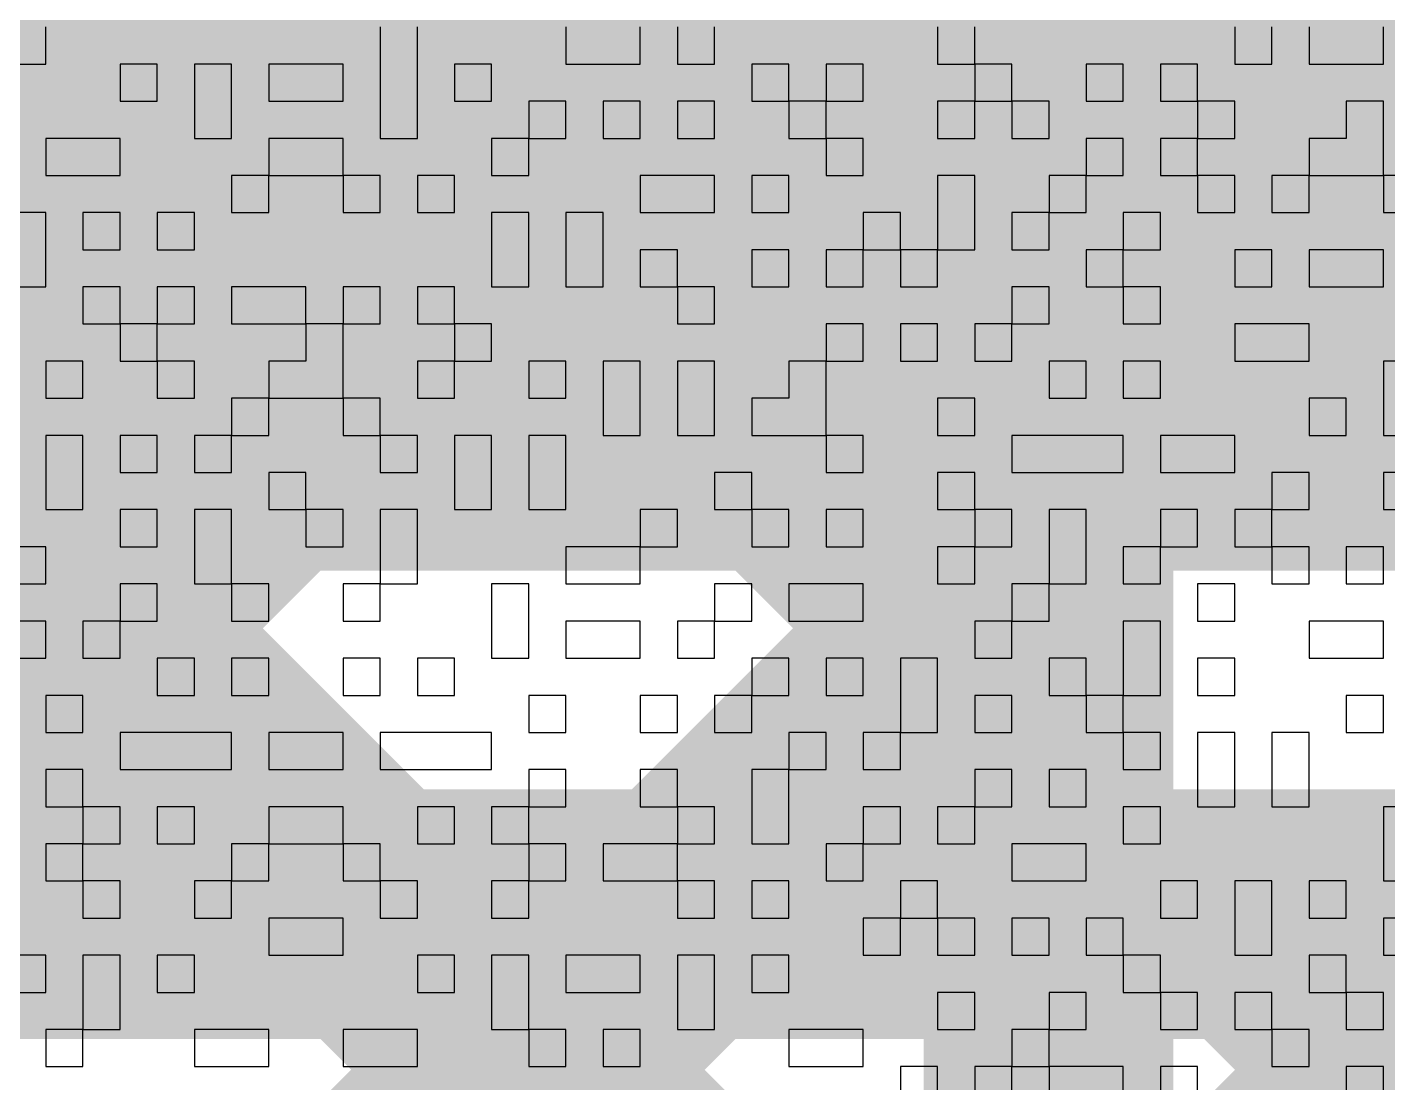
# Model space of a CAD drawing. Header units: millimetres. Extents: x 3.06 to 5.82, y 1.29 to 3.84.
# Drawn here: x 4.59431 to 4.63786, y 1.9512 to 1.98501 of the extents above; entities that cross this region are included whole.
import ezdxf

# ---------------------------------------------------------------- set-up
doc = ezdxf.new("R2010")
doc.units = ezdxf.units.MM
doc.header["$MEASUREMENT"] = 0
for name, color, linetype in [('BottomLayer', 5, 'Continuous'), ('TopLayer', 1, 'Continuous'), ('TopOverlay', 2, 'Continuous')]:
    doc.layers.add(name, color=color, linetype=linetype)

msp = doc.modelspace()

# ---------------------------------------------------------------- linework, layer by layer
at = {"layer": 'BottomLayer'}
for points, const_width in [([(4.48937, 1.978598), (4.747402, 1.978598)], 0.022), ([(4.51848, 1.956598), (4.738289, 1.956598)], 0.008), ([(4.565, 1.906278), (4.615321, 1.956598)], 0.008), ([(4.587413, 1.900406), (4.643605, 1.956598)], 0.008), ([(4.605355, 1.956598), (5.032078, 1.529875)], 0.008), ([(4.633639, 1.956598), (5.052246, 1.537991)], 0.008)]:
    msp.add_lwpolyline(points, dxfattribs=dict(at, const_width=const_width))
at = {"layer": 'BottomLayer', "const_width": 0.004}
for points in [[(4.603355, 1.956598, 1), (4.607355, 1.956598, 1)], [(4.613321, 1.956598, 1), (4.617321, 1.956598, 1)], [(4.631639, 1.956598, 1), (4.635639, 1.956598, 1)]]:
    msp.add_lwpolyline(points, format="xyb", close=True, dxfattribs=at)
at = {"layer": 'TopLayer'}
for points, const_width in [([(4.63, 2), (4.649, 1.981)], 0.022), ([(4.577984, 1.978), (4.620887, 1.978)], 0.008), ([(4.577984, 1.947546), (4.608438, 1.978)], 0.008), ([(4.583953, 1.978), (4.627, 1.934953)], 0.008), ([(4.612237, 1.978), (4.627, 1.963237)], 0.008), ([(4.620887, 1.978), (4.627, 1.971887)], 0.008), ([(4.627, 1.857113), (4.627, 1.971887)], 0.008), ([(4.577984, 1.919262), (4.627, 1.968278)], 0.008)]:
    msp.add_lwpolyline(points, dxfattribs=dict(at, const_width=const_width))
at = {"layer": 'TopLayer', "const_width": 0.004}
for points in [[(4.606438, 1.978, 1), (4.610438, 1.978, 1)], [(4.610237, 1.978, 1), (4.614237, 1.978, 1)], [(4.618887, 1.978, 1), (4.622887, 1.978, 1)], [(4.618887, 1.978, 1), (4.622887, 1.978, 1)], [(4.625, 1.971887, 1), (4.629, 1.971887, 1)], [(4.625, 1.971887, 1), (4.629, 1.971887, 1)], [(4.625, 1.968278, 1), (4.629, 1.968278, 1)], [(4.625, 1.963237, 1), (4.629, 1.963237, 1)]]:
    msp.add_lwpolyline(points, format="xyb", close=True, dxfattribs=at)
at = {"layer": 'TopOverlay'}
for p, q in [((4.594906, 1.983827), (4.594906, 1.985016)), ((4.605609, 1.985016), (4.605609, 1.983827)), ((4.606799, 1.983827), (4.606799, 1.985016)), ((4.611556, 1.985016), (4.611556, 1.983827)), ((4.613934, 1.983827), (4.613934, 1.985016)), ((4.615123, 1.985016), (4.615123, 1.983827)), ((4.616313, 1.983827), (4.616313, 1.985016)), ((4.623448, 1.985016), (4.623448, 1.983827)), ((4.624637, 1.983827), (4.624637, 1.985016)), ((4.632962, 1.985016), (4.632962, 1.983827)), ((4.634151, 1.983827), (4.634151, 1.985016)), ((4.635341, 1.985016), (4.635341, 1.983827)), ((4.637719, 1.983827), (4.637719, 1.985016)), ((4.592528, 1.983827), (4.594906, 1.983827)), ((4.598474, 1.983827), (4.597284, 1.983827)), ((4.597284, 1.983827), (4.597284, 1.982637)), ((4.598474, 1.982637), (4.598474, 1.983827)), ((4.600852, 1.983827), (4.599663, 1.983827)), ((4.599663, 1.983827), (4.599663, 1.982637)), ((4.600852, 1.982637), (4.600852, 1.983827)), ((4.60442, 1.983827), (4.602042, 1.983827)), ((4.602042, 1.983827), (4.602042, 1.982637)), ((4.60442, 1.982637), (4.60442, 1.983827)), ((4.605609, 1.983827), (4.605609, 1.982637)), ((4.606799, 1.982637), (4.606799, 1.983827)), ((4.609177, 1.983827), (4.607988, 1.983827)), ((4.607988, 1.983827), (4.607988, 1.982637)), ((4.609177, 1.982637), (4.609177, 1.983827)), ((4.611556, 1.983827), (4.613934, 1.983827)), ((4.615123, 1.983827), (4.616313, 1.983827)), ((4.618691, 1.983827), (4.617502, 1.983827)), ((4.617502, 1.983827), (4.617502, 1.982637)), ((4.618691, 1.982637), (4.618691, 1.983827)), ((4.62107, 1.983827), (4.61988, 1.983827)), ((4.61988, 1.983827), (4.61988, 1.982637)), ((4.62107, 1.982637), (4.62107, 1.983827)), ((4.623448, 1.983827), (4.624637, 1.983827)), ((4.624637, 1.983827), (4.624637, 1.982637)), ((4.625827, 1.983827), (4.624637, 1.983827)), ((4.625827, 1.982637), (4.625827, 1.983827)), ((4.629394, 1.983827), (4.628205, 1.983827)), ((4.628205, 1.983827), (4.628205, 1.982637)), ((4.629394, 1.982637), (4.629394, 1.983827)), ((4.631773, 1.983827), (4.630584, 1.983827)), ((4.630584, 1.983827), (4.630584, 1.982637)), ((4.631773, 1.982637), (4.631773, 1.983827)), ((4.632962, 1.983827), (4.634151, 1.983827)), ((4.635341, 1.983827), (4.637719, 1.983827)), ((4.597284, 1.982637), (4.598474, 1.982637)), ((4.599663, 1.982637), (4.599663, 1.981448)), ((4.600852, 1.981448), (4.600852, 1.982637)), ((4.602042, 1.982637), (4.60442, 1.982637)), ((4.605609, 1.982637), (4.605609, 1.981448)), ((4.606799, 1.981448), (4.606799, 1.982637)), ((4.607988, 1.982637), (4.609177, 1.982637)), ((4.611556, 1.982637), (4.610366, 1.982637)), ((4.610366, 1.982637), (4.610366, 1.981448)), ((4.611556, 1.981448), (4.611556, 1.982637)), ((4.613934, 1.982637), (4.612745, 1.982637)), ((4.612745, 1.982637), (4.612745, 1.981448)), ((4.613934, 1.981448), (4.613934, 1.982637)), ((4.616313, 1.982637), (4.615123, 1.982637)), ((4.615123, 1.982637), (4.615123, 1.981448)), ((4.616313, 1.981448), (4.616313, 1.982637)), ((4.617502, 1.982637), (4.618691, 1.982637)), ((4.618691, 1.982637), (4.618691, 1.981448)), ((4.61988, 1.982637), (4.618691, 1.982637)), ((4.61988, 1.982637), (4.62107, 1.982637)), ((4.61988, 1.981448), (4.61988, 1.982637)), ((4.624637, 1.982637), (4.623448, 1.982637)), ((4.623448, 1.982637), (4.623448, 1.981448)), ((4.624637, 1.982637), (4.625827, 1.982637)), ((4.624637, 1.981448), (4.624637, 1.982637)), ((4.625827, 1.982637), (4.625827, 1.981448)), ((4.627016, 1.982637), (4.625827, 1.982637)), ((4.627016, 1.981448), (4.627016, 1.982637)), ((4.628205, 1.982637), (4.629394, 1.982637)), ((4.630584, 1.982637), (4.631773, 1.982637)), ((4.631773, 1.982637), (4.631773, 1.981448)), ((4.632962, 1.982637), (4.631773, 1.982637)), ((4.632962, 1.981448), (4.632962, 1.982637)), ((4.637719, 1.982637), (4.63653, 1.982637)), ((4.63653, 1.982637), (4.63653, 1.981448)), ((4.637719, 1.981448), (4.637719, 1.982637)), ((4.597284, 1.981448), (4.594906, 1.981448)), ((4.594906, 1.981448), (4.594906, 1.980259)), ((4.597284, 1.980259), (4.597284, 1.981448)), ((4.599663, 1.981448), (4.600852, 1.981448)), ((4.60442, 1.981448), (4.602042, 1.981448)), ((4.602042, 1.981448), (4.602042, 1.980259)), ((4.60442, 1.980259), (4.60442, 1.981448)), ((4.605609, 1.981448), (4.606799, 1.981448)), ((4.610366, 1.981448), (4.609177, 1.981448)), ((4.609177, 1.981448), (4.609177, 1.980259)), ((4.610366, 1.981448), (4.611556, 1.981448)), ((4.610366, 1.980259), (4.610366, 1.981448)), ((4.612745, 1.981448), (4.613934, 1.981448)), ((4.615123, 1.981448), (4.616313, 1.981448)), ((4.618691, 1.981448), (4.61988, 1.981448)), ((4.61988, 1.981448), (4.61988, 1.980259)), ((4.62107, 1.981448), (4.61988, 1.981448)), ((4.62107, 1.980259), (4.62107, 1.981448)), ((4.623448, 1.981448), (4.624637, 1.981448)), ((4.625827, 1.981448), (4.627016, 1.981448)), ((4.629394, 1.981448), (4.628205, 1.981448)), ((4.628205, 1.981448), (4.628205, 1.980259)), ((4.629394, 1.980259), (4.629394, 1.981448)), ((4.631773, 1.981448), (4.630584, 1.981448)), ((4.630584, 1.981448), (4.630584, 1.980259)), ((4.631773, 1.981448), (4.632962, 1.981448)), ((4.631773, 1.980259), (4.631773, 1.981448)), ((4.63653, 1.981448), (4.635341, 1.981448)), ((4.635341, 1.981448), (4.635341, 1.980259)), ((4.637719, 1.980259), (4.637719, 1.981448)), ((4.594906, 1.980259), (4.597284, 1.980259)), ((4.602042, 1.980259), (4.600852, 1.980259)), ((4.600852, 1.980259), (4.600852, 1.97907)), ((4.602042, 1.980259), (4.60442, 1.980259)), ((4.602042, 1.97907), (4.602042, 1.980259)), ((4.60442, 1.980259), (4.60442, 1.97907)), ((4.605609, 1.980259), (4.60442, 1.980259)), ((4.605609, 1.97907), (4.605609, 1.980259)), ((4.607988, 1.980259), (4.606799, 1.980259)), ((4.606799, 1.980259), (4.606799, 1.97907)), ((4.607988, 1.97907), (4.607988, 1.980259)), ((4.609177, 1.980259), (4.610366, 1.980259)), ((4.616313, 1.980259), (4.613934, 1.980259)), ((4.613934, 1.980259), (4.613934, 1.97907)), ((4.616313, 1.97907), (4.616313, 1.980259)), ((4.618691, 1.980259), (4.617502, 1.980259)), ((4.617502, 1.980259), (4.617502, 1.97907)), ((4.618691, 1.97907), (4.618691, 1.980259)), ((4.61988, 1.980259), (4.62107, 1.980259)), ((4.624637, 1.980259), (4.623448, 1.980259)), ((4.623448, 1.980259), (4.623448, 1.97907)), ((4.624637, 1.97907), (4.624637, 1.980259)), ((4.628205, 1.980259), (4.627016, 1.980259)), ((4.627016, 1.980259), (4.627016, 1.97907)), ((4.628205, 1.980259), (4.629394, 1.980259)), ((4.628205, 1.97907), (4.628205, 1.980259)), ((4.630584, 1.980259), (4.631773, 1.980259)), ((4.631773, 1.980259), (4.631773, 1.97907)), ((4.632962, 1.980259), (4.631773, 1.980259)), ((4.632962, 1.97907), (4.632962, 1.980259)), ((4.635341, 1.980259), (4.634151, 1.980259)), ((4.634151, 1.980259), (4.634151, 1.97907)), ((4.635341, 1.980259), (4.637719, 1.980259)), ((4.635341, 1.97907), (4.635341, 1.980259)), ((4.637719, 1.980259), (4.637719, 1.97907)), ((4.638908, 1.980259), (4.637719, 1.980259)), ((4.594906, 1.97907), (4.593717, 1.97907)), ((4.594906, 1.97788), (4.594906, 1.97907)), ((4.597284, 1.97907), (4.596095, 1.97907)), ((4.596095, 1.97907), (4.596095, 1.97788)), ((4.597284, 1.97788), (4.597284, 1.97907)), ((4.599663, 1.97907), (4.598474, 1.97907)), ((4.598474, 1.97907), (4.598474, 1.97788)), ((4.599663, 1.97788), (4.599663, 1.97907)), ((4.600852, 1.97907), (4.602042, 1.97907)), ((4.60442, 1.97907), (4.605609, 1.97907)), ((4.606799, 1.97907), (4.607988, 1.97907)), ((4.610366, 1.97907), (4.609177, 1.97907)), ((4.609177, 1.97907), (4.609177, 1.97788)), ((4.610366, 1.97788), (4.610366, 1.97907)), ((4.612745, 1.97907), (4.611556, 1.97907)), ((4.611556, 1.97907), (4.611556, 1.97788)), ((4.612745, 1.97788), (4.612745, 1.97907)), ((4.613934, 1.97907), (4.616313, 1.97907)), ((4.617502, 1.97907), (4.618691, 1.97907)), ((4.622259, 1.97907), (4.62107, 1.97907)), ((4.62107, 1.97907), (4.62107, 1.97788)), ((4.622259, 1.97788), (4.622259, 1.97907)), ((4.623448, 1.97907), (4.623448, 1.97788)), ((4.624637, 1.97788), (4.624637, 1.97907)), ((4.627016, 1.97907), (4.625827, 1.97907)), ((4.625827, 1.97907), (4.625827, 1.97788)), ((4.627016, 1.97907), (4.628205, 1.97907)), ((4.627016, 1.97788), (4.627016, 1.97907)), ((4.630584, 1.97907), (4.629394, 1.97907)), ((4.629394, 1.97907), (4.629394, 1.97788)), ((4.630584, 1.97788), (4.630584, 1.97907)), ((4.631773, 1.97907), (4.632962, 1.97907)), ((4.634151, 1.97907), (4.635341, 1.97907)), ((4.637719, 1.97907), (4.638908, 1.97907)), ((4.594906, 1.976691), (4.594906, 1.97788)), ((4.596095, 1.97788), (4.597284, 1.97788)), ((4.598474, 1.97788), (4.599663, 1.97788)), ((4.609177, 1.97788), (4.609177, 1.976691)), ((4.610366, 1.976691), (4.610366, 1.97788)), ((4.611556, 1.97788), (4.611556, 1.976691)), ((4.612745, 1.976691), (4.612745, 1.97788)), ((4.615123, 1.97788), (4.613934, 1.97788)), ((4.613934, 1.97788), (4.613934, 1.976691)), ((4.615123, 1.976691), (4.615123, 1.97788)), ((4.618691, 1.97788), (4.617502, 1.97788)), ((4.617502, 1.97788), (4.617502, 1.976691)), ((4.618691, 1.976691), (4.618691, 1.97788)), ((4.62107, 1.97788), (4.61988, 1.97788)), ((4.61988, 1.97788), (4.61988, 1.976691)), ((4.62107, 1.97788), (4.622259, 1.97788)), ((4.62107, 1.976691), (4.62107, 1.97788)), ((4.622259, 1.97788), (4.622259, 1.976691)), ((4.623448, 1.97788), (4.622259, 1.97788)), ((4.623448, 1.97788), (4.624637, 1.97788)), ((4.623448, 1.976691), (4.623448, 1.97788)), ((4.625827, 1.97788), (4.627016, 1.97788)), ((4.629394, 1.97788), (4.628205, 1.97788)), ((4.628205, 1.97788), (4.628205, 1.976691)), ((4.629394, 1.97788), (4.630584, 1.97788)), ((4.629394, 1.976691), (4.629394, 1.97788)), ((4.634151, 1.97788), (4.632962, 1.97788)), ((4.632962, 1.97788), (4.632962, 1.976691)), ((4.634151, 1.976691), (4.634151, 1.97788)), ((4.637719, 1.97788), (4.635341, 1.97788)), ((4.635341, 1.97788), (4.635341, 1.976691)), ((4.637719, 1.976691), (4.637719, 1.97788)), ((4.593717, 1.976691), (4.594906, 1.976691)), ((4.597284, 1.976691), (4.596095, 1.976691)), ((4.596095, 1.976691), (4.596095, 1.975502)), ((4.597284, 1.975502), (4.597284, 1.976691)), ((4.599663, 1.976691), (4.598474, 1.976691)), ((4.598474, 1.976691), (4.598474, 1.975502)), ((4.599663, 1.975502), (4.599663, 1.976691)), ((4.603231, 1.976691), (4.600852, 1.976691)), ((4.600852, 1.976691), (4.600852, 1.975502)), ((4.603231, 1.975502), (4.603231, 1.976691)), ((4.605609, 1.976691), (4.60442, 1.976691)), ((4.60442, 1.976691), (4.60442, 1.975502)), ((4.605609, 1.975502), (4.605609, 1.976691)), ((4.607988, 1.976691), (4.606799, 1.976691)), ((4.606799, 1.976691), (4.606799, 1.975502)), ((4.607988, 1.975502), (4.607988, 1.976691)), ((4.609177, 1.976691), (4.610366, 1.976691)), ((4.611556, 1.976691), (4.612745, 1.976691)), ((4.613934, 1.976691), (4.615123, 1.976691)), ((4.615123, 1.976691), (4.615123, 1.975502)), ((4.616313, 1.976691), (4.615123, 1.976691)), ((4.616313, 1.975502), (4.616313, 1.976691)), ((4.617502, 1.976691), (4.618691, 1.976691)), ((4.61988, 1.976691), (4.62107, 1.976691)), ((4.622259, 1.976691), (4.623448, 1.976691)), ((4.627016, 1.976691), (4.625827, 1.976691)), ((4.625827, 1.976691), (4.625827, 1.975502)), ((4.627016, 1.975502), (4.627016, 1.976691)), ((4.628205, 1.976691), (4.629394, 1.976691)), ((4.629394, 1.976691), (4.629394, 1.975502)), ((4.630584, 1.976691), (4.629394, 1.976691)), ((4.630584, 1.975502), (4.630584, 1.976691)), ((4.632962, 1.976691), (4.634151, 1.976691)), ((4.635341, 1.976691), (4.637719, 1.976691)), ((4.596095, 1.975502), (4.597284, 1.975502)), ((4.597284, 1.975502), (4.597284, 1.974312)), ((4.598474, 1.975502), (4.597284, 1.975502)), ((4.598474, 1.975502), (4.599663, 1.975502)), ((4.598474, 1.974312), (4.598474, 1.975502)), ((4.600852, 1.975502), (4.603231, 1.975502)), ((4.603231, 1.975502), (4.603231, 1.974312)), ((4.60442, 1.975502), (4.603231, 1.975502)), ((4.60442, 1.975502), (4.605609, 1.975502)), ((4.60442, 1.974312), (4.60442, 1.975502)), ((4.606799, 1.975502), (4.607988, 1.975502)), ((4.607988, 1.975502), (4.607988, 1.974312)), ((4.609177, 1.975502), (4.607988, 1.975502)), ((4.609177, 1.974312), (4.609177, 1.975502)), ((4.615123, 1.975502), (4.616313, 1.975502)), ((4.62107, 1.975502), (4.61988, 1.975502)), ((4.61988, 1.975502), (4.61988, 1.974312)), ((4.62107, 1.974312), (4.62107, 1.975502)), ((4.623448, 1.975502), (4.622259, 1.975502)), ((4.622259, 1.975502), (4.622259, 1.974312)), ((4.623448, 1.974312), (4.623448, 1.975502)), ((4.625827, 1.975502), (4.624637, 1.975502)), ((4.624637, 1.975502), (4.624637, 1.974312)), ((4.625827, 1.975502), (4.627016, 1.975502)), ((4.625827, 1.974312), (4.625827, 1.975502)), ((4.629394, 1.975502), (4.630584, 1.975502)), ((4.635341, 1.975502), (4.632962, 1.975502)), ((4.632962, 1.975502), (4.632962, 1.974312)), ((4.635341, 1.974312), (4.635341, 1.975502)), ((4.596095, 1.974312), (4.594906, 1.974312)), ((4.594906, 1.974312), (4.594906, 1.973123)), ((4.596095, 1.973123), (4.596095, 1.974312)), ((4.597284, 1.974312), (4.598474, 1.974312)), ((4.598474, 1.974312), (4.598474, 1.973123)), ((4.599663, 1.974312), (4.598474, 1.974312)), ((4.599663, 1.973123), (4.599663, 1.974312)), ((4.603231, 1.974312), (4.602042, 1.974312)), ((4.602042, 1.974312), (4.602042, 1.973123)), ((4.60442, 1.973123), (4.60442, 1.974312)), ((4.607988, 1.974312), (4.606799, 1.974312)), ((4.606799, 1.974312), (4.606799, 1.973123)), ((4.607988, 1.974312), (4.609177, 1.974312)), ((4.607988, 1.973123), (4.607988, 1.974312)), ((4.611556, 1.974312), (4.610366, 1.974312)), ((4.610366, 1.974312), (4.610366, 1.973123)), ((4.611556, 1.973123), (4.611556, 1.974312)), ((4.613934, 1.974312), (4.612745, 1.974312)), ((4.612745, 1.974312), (4.612745, 1.973123)), ((4.613934, 1.973123), (4.613934, 1.974312)), ((4.616313, 1.974312), (4.615123, 1.974312)), ((4.615123, 1.974312), (4.615123, 1.973123)), ((4.616313, 1.973123), (4.616313, 1.974312)), ((4.61988, 1.974312), (4.618691, 1.974312)), ((4.618691, 1.974312), (4.618691, 1.973123)), ((4.61988, 1.974312), (4.62107, 1.974312)), ((4.61988, 1.973123), (4.61988, 1.974312)), ((4.622259, 1.974312), (4.623448, 1.974312)), ((4.624637, 1.974312), (4.625827, 1.974312)), ((4.628205, 1.974312), (4.627016, 1.974312)), ((4.627016, 1.974312), (4.627016, 1.973123)), ((4.628205, 1.973123), (4.628205, 1.974312)), ((4.630584, 1.974312), (4.629394, 1.974312)), ((4.629394, 1.974312), (4.629394, 1.973123)), ((4.630584, 1.973123), (4.630584, 1.974312)), ((4.632962, 1.974312), (4.635341, 1.974312)), ((4.638908, 1.974312), (4.637719, 1.974312)), ((4.637719, 1.974312), (4.637719, 1.973123)), ((4.594906, 1.973123), (4.596095, 1.973123)), ((4.598474, 1.973123), (4.599663, 1.973123)), ((4.602042, 1.973123), (4.600852, 1.973123)), ((4.600852, 1.973123), (4.600852, 1.971934)), ((4.602042, 1.971934), (4.602042, 1.973123)), ((4.602042, 1.973123), (4.60442, 1.973123)), ((4.60442, 1.973123), (4.60442, 1.971934)), ((4.605609, 1.973123), (4.60442, 1.973123)), ((4.605609, 1.971934), (4.605609, 1.973123)), ((4.606799, 1.973123), (4.607988, 1.973123)), ((4.610366, 1.973123), (4.611556, 1.973123)), ((4.612745, 1.973123), (4.612745, 1.971934)), ((4.613934, 1.971934), (4.613934, 1.973123)), ((4.615123, 1.973123), (4.615123, 1.971934)), ((4.616313, 1.971934), (4.616313, 1.973123)), ((4.618691, 1.973123), (4.617502, 1.973123)), ((4.617502, 1.973123), (4.617502, 1.971934)), ((4.61988, 1.971934), (4.61988, 1.973123)), ((4.624637, 1.973123), (4.623448, 1.973123)), ((4.623448, 1.973123), (4.623448, 1.971934)), ((4.624637, 1.971934), (4.624637, 1.973123)), ((4.627016, 1.973123), (4.628205, 1.973123)), ((4.629394, 1.973123), (4.630584, 1.973123)), ((4.63653, 1.973123), (4.635341, 1.973123)), ((4.635341, 1.973123), (4.635341, 1.971934)), ((4.63653, 1.971934), (4.63653, 1.973123)), ((4.637719, 1.973123), (4.637719, 1.971934)), ((4.596095, 1.971934), (4.594906, 1.971934)), ((4.594906, 1.971934), (4.594906, 1.970745)), ((4.596095, 1.970745), (4.596095, 1.971934)), ((4.598474, 1.971934), (4.597284, 1.971934)), ((4.597284, 1.971934), (4.597284, 1.970745)), ((4.598474, 1.970745), (4.598474, 1.971934)), ((4.600852, 1.971934), (4.599663, 1.971934)), ((4.599663, 1.971934), (4.599663, 1.970745)), ((4.600852, 1.971934), (4.602042, 1.971934)), ((4.600852, 1.970745), (4.600852, 1.971934)), ((4.60442, 1.971934), (4.605609, 1.971934)), ((4.605609, 1.971934), (4.605609, 1.970745)), ((4.606799, 1.971934), (4.605609, 1.971934)), ((4.606799, 1.970745), (4.606799, 1.971934)), ((4.609177, 1.971934), (4.607988, 1.971934)), ((4.607988, 1.971934), (4.607988, 1.970745)), ((4.609177, 1.970745), (4.609177, 1.971934)), ((4.611556, 1.971934), (4.610366, 1.971934)), ((4.610366, 1.971934), (4.610366, 1.970745)), ((4.611556, 1.970745), (4.611556, 1.971934)), ((4.612745, 1.971934), (4.613934, 1.971934)), ((4.615123, 1.971934), (4.616313, 1.971934)), ((4.617502, 1.971934), (4.61988, 1.971934)), ((4.61988, 1.971934), (4.61988, 1.970745)), ((4.62107, 1.971934), (4.61988, 1.971934)), ((4.62107, 1.970745), (4.62107, 1.971934)), ((4.623448, 1.971934), (4.624637, 1.971934)), ((4.629394, 1.971934), (4.625827, 1.971934)), ((4.625827, 1.971934), (4.625827, 1.970745)), ((4.629394, 1.970745), (4.629394, 1.971934)), ((4.632962, 1.971934), (4.630584, 1.971934)), ((4.630584, 1.971934), (4.630584, 1.970745)), ((4.632962, 1.970745), (4.632962, 1.971934)), ((4.635341, 1.971934), (4.63653, 1.971934)), ((4.637719, 1.971934), (4.638908, 1.971934)), ((4.594906, 1.970745), (4.594906, 1.969556)), ((4.596095, 1.969556), (4.596095, 1.970745)), ((4.597284, 1.970745), (4.598474, 1.970745)), ((4.599663, 1.970745), (4.600852, 1.970745)), ((4.603231, 1.970745), (4.602042, 1.970745)), ((4.602042, 1.970745), (4.602042, 1.969556)), ((4.603231, 1.969556), (4.603231, 1.970745)), ((4.605609, 1.970745), (4.606799, 1.970745)), ((4.607988, 1.970745), (4.607988, 1.969556)), ((4.609177, 1.969556), (4.609177, 1.970745)), ((4.610366, 1.970745), (4.610366, 1.969556)), ((4.611556, 1.969556), (4.611556, 1.970745)), ((4.617502, 1.970745), (4.616313, 1.970745)), ((4.616313, 1.970745), (4.616313, 1.969556)), ((4.617502, 1.969556), (4.617502, 1.970745)), ((4.61988, 1.970745), (4.62107, 1.970745)), ((4.624637, 1.970745), (4.623448, 1.970745)), ((4.623448, 1.970745), (4.623448, 1.969556)), ((4.624637, 1.969556), (4.624637, 1.970745)), ((4.625827, 1.970745), (4.629394, 1.970745)), ((4.630584, 1.970745), (4.632962, 1.970745)), ((4.635341, 1.970745), (4.634151, 1.970745)), ((4.634151, 1.970745), (4.634151, 1.969556)), ((4.635341, 1.969556), (4.635341, 1.970745)), ((4.638908, 1.970745), (4.637719, 1.970745)), ((4.637719, 1.970745), (4.637719, 1.969556)), ((4.594906, 1.969556), (4.596095, 1.969556)), ((4.598474, 1.969556), (4.597284, 1.969556)), ((4.597284, 1.969556), (4.597284, 1.968366)), ((4.598474, 1.968366), (4.598474, 1.969556)), ((4.600852, 1.969556), (4.599663, 1.969556)), ((4.599663, 1.969556), (4.599663, 1.968366)), ((4.600852, 1.968366), (4.600852, 1.969556)), ((4.602042, 1.969556), (4.603231, 1.969556)), ((4.603231, 1.969556), (4.603231, 1.968366)), ((4.60442, 1.969556), (4.603231, 1.969556)), ((4.60442, 1.968366), (4.60442, 1.969556)), ((4.606799, 1.969556), (4.605609, 1.969556)), ((4.605609, 1.969556), (4.605609, 1.968366)), ((4.606799, 1.968366), (4.606799, 1.969556)), ((4.607988, 1.969556), (4.609177, 1.969556)), ((4.610366, 1.969556), (4.611556, 1.969556)), ((4.615123, 1.969556), (4.613934, 1.969556)), ((4.613934, 1.969556), (4.613934, 1.968366)), ((4.615123, 1.968366), (4.615123, 1.969556)), ((4.616313, 1.969556), (4.617502, 1.969556)), ((4.617502, 1.969556), (4.617502, 1.968366)), ((4.618691, 1.969556), (4.617502, 1.969556)), ((4.618691, 1.968366), (4.618691, 1.969556)), ((4.62107, 1.969556), (4.61988, 1.969556)), ((4.61988, 1.969556), (4.61988, 1.968366)), ((4.62107, 1.968366), (4.62107, 1.969556)), ((4.623448, 1.969556), (4.624637, 1.969556)), ((4.624637, 1.969556), (4.624637, 1.968366)), ((4.625827, 1.969556), (4.624637, 1.969556)), ((4.625827, 1.968366), (4.625827, 1.969556)), ((4.628205, 1.969556), (4.627016, 1.969556)), ((4.627016, 1.969556), (4.627016, 1.968366)), ((4.628205, 1.968366), (4.628205, 1.969556)), ((4.631773, 1.969556), (4.630584, 1.969556)), ((4.630584, 1.969556), (4.630584, 1.968366)), ((4.631773, 1.968366), (4.631773, 1.969556)), ((4.634151, 1.969556), (4.632962, 1.969556)), ((4.632962, 1.969556), (4.632962, 1.968366)), ((4.634151, 1.969556), (4.635341, 1.969556)), ((4.634151, 1.968366), (4.634151, 1.969556)), ((4.637719, 1.969556), (4.638908, 1.969556)), ((4.594906, 1.968366), (4.592528, 1.968366)), ((4.594906, 1.967177), (4.594906, 1.968366)), ((4.597284, 1.968366), (4.598474, 1.968366)), ((4.599663, 1.968366), (4.599663, 1.967177)), ((4.600852, 1.967177), (4.600852, 1.968366)), ((4.603231, 1.968366), (4.60442, 1.968366)), ((4.605609, 1.968366), (4.605609, 1.967177)), ((4.606799, 1.967177), (4.606799, 1.968366)), ((4.613934, 1.968366), (4.611556, 1.968366)), ((4.611556, 1.968366), (4.611556, 1.967177)), ((4.613934, 1.968366), (4.615123, 1.968366)), ((4.613934, 1.967177), (4.613934, 1.968366)), ((4.617502, 1.968366), (4.618691, 1.968366)), ((4.61988, 1.968366), (4.62107, 1.968366)), ((4.624637, 1.968366), (4.623448, 1.968366)), ((4.623448, 1.968366), (4.623448, 1.967177)), ((4.624637, 1.968366), (4.625827, 1.968366)), ((4.624637, 1.967177), (4.624637, 1.968366)), ((4.627016, 1.968366), (4.627016, 1.967177)), ((4.628205, 1.967177), (4.628205, 1.968366)), ((4.630584, 1.968366), (4.629394, 1.968366)), ((4.629394, 1.968366), (4.629394, 1.967177)), ((4.630584, 1.968366), (4.631773, 1.968366)), ((4.630584, 1.967177), (4.630584, 1.968366)), ((4.632962, 1.968366), (4.634151, 1.968366)), ((4.634151, 1.968366), (4.634151, 1.967177)), ((4.635341, 1.968366), (4.634151, 1.968366)), ((4.635341, 1.967177), (4.635341, 1.968366)), ((4.637719, 1.968366), (4.63653, 1.968366)), ((4.63653, 1.968366), (4.63653, 1.967177)), ((4.637719, 1.967177), (4.637719, 1.968366)), ((4.592528, 1.967177), (4.594906, 1.967177)), ((4.598474, 1.967177), (4.597284, 1.967177)), ((4.597284, 1.967177), (4.597284, 1.965988)), ((4.598474, 1.965988), (4.598474, 1.967177)), ((4.599663, 1.967177), (4.600852, 1.967177)), ((4.600852, 1.967177), (4.600852, 1.965988)), ((4.602042, 1.967177), (4.600852, 1.967177)), ((4.602042, 1.965988), (4.602042, 1.967177)), ((4.605609, 1.967177), (4.60442, 1.967177)), ((4.60442, 1.967177), (4.60442, 1.965988)), ((4.605609, 1.967177), (4.606799, 1.967177)), ((4.605609, 1.965988), (4.605609, 1.967177)), ((4.610366, 1.967177), (4.609177, 1.967177)), ((4.609177, 1.967177), (4.609177, 1.965988)), ((4.610366, 1.965988), (4.610366, 1.967177)), ((4.611556, 1.967177), (4.613934, 1.967177)), ((4.617502, 1.967177), (4.616313, 1.967177)), ((4.616313, 1.967177), (4.616313, 1.965988)), ((4.617502, 1.965988), (4.617502, 1.967177)), ((4.62107, 1.967177), (4.618691, 1.967177)), ((4.618691, 1.967177), (4.618691, 1.965988)), ((4.62107, 1.965988), (4.62107, 1.967177)), ((4.623448, 1.967177), (4.624637, 1.967177)), ((4.627016, 1.967177), (4.625827, 1.967177)), ((4.625827, 1.967177), (4.625827, 1.965988)), ((4.627016, 1.967177), (4.628205, 1.967177)), ((4.627016, 1.965988), (4.627016, 1.967177)), ((4.629394, 1.967177), (4.630584, 1.967177)), ((4.632962, 1.967177), (4.631773, 1.967177)), ((4.631773, 1.967177), (4.631773, 1.965988)), ((4.632962, 1.965988), (4.632962, 1.967177)), ((4.634151, 1.967177), (4.635341, 1.967177)), ((4.63653, 1.967177), (4.637719, 1.967177)), ((4.594906, 1.965988), (4.592528, 1.965988)), ((4.594906, 1.964798), (4.594906, 1.965988)), ((4.597284, 1.965988), (4.596095, 1.965988)), ((4.596095, 1.965988), (4.596095, 1.964798)), ((4.597284, 1.965988), (4.598474, 1.965988)), ((4.597284, 1.964798), (4.597284, 1.965988)), ((4.600852, 1.965988), (4.602042, 1.965988)), ((4.60442, 1.965988), (4.605609, 1.965988)), ((4.609177, 1.965988), (4.609177, 1.964798)), ((4.610366, 1.964798), (4.610366, 1.965988)), ((4.613934, 1.965988), (4.611556, 1.965988)), ((4.611556, 1.965988), (4.611556, 1.964798)), ((4.613934, 1.964798), (4.613934, 1.965988)), ((4.616313, 1.965988), (4.615123, 1.965988)), ((4.615123, 1.965988), (4.615123, 1.964798)), ((4.616313, 1.965988), (4.617502, 1.965988)), ((4.616313, 1.964798), (4.616313, 1.965988)), ((4.618691, 1.965988), (4.62107, 1.965988)), ((4.625827, 1.965988), (4.624637, 1.965988)), ((4.624637, 1.965988), (4.624637, 1.964798)), ((4.625827, 1.965988), (4.627016, 1.965988)), ((4.625827, 1.964798), (4.625827, 1.965988)), ((4.630584, 1.965988), (4.629394, 1.965988)), ((4.629394, 1.965988), (4.629394, 1.964798)), ((4.630584, 1.964798), (4.630584, 1.965988)), ((4.631773, 1.965988), (4.632962, 1.965988)), ((4.637719, 1.965988), (4.635341, 1.965988)), ((4.635341, 1.965988), (4.635341, 1.964798)), ((4.637719, 1.964798), (4.637719, 1.965988)), ((4.592528, 1.964798), (4.594906, 1.964798)), ((4.596095, 1.964798), (4.597284, 1.964798)), ((4.599663, 1.964798), (4.598474, 1.964798)), ((4.598474, 1.964798), (4.598474, 1.963609)), ((4.599663, 1.963609), (4.599663, 1.964798)), ((4.602042, 1.964798), (4.600852, 1.964798)), ((4.600852, 1.964798), (4.600852, 1.963609)), ((4.602042, 1.963609), (4.602042, 1.964798)), ((4.605609, 1.964798), (4.60442, 1.964798)), ((4.60442, 1.964798), (4.60442, 1.963609)), ((4.605609, 1.963609), (4.605609, 1.964798)), ((4.607988, 1.964798), (4.606799, 1.964798)), ((4.606799, 1.964798), (4.606799, 1.963609)), ((4.607988, 1.963609), (4.607988, 1.964798)), ((4.609177, 1.964798), (4.610366, 1.964798)), ((4.611556, 1.964798), (4.613934, 1.964798)), ((4.615123, 1.964798), (4.616313, 1.964798)), ((4.618691, 1.964798), (4.617502, 1.964798)), ((4.617502, 1.964798), (4.617502, 1.963609)), ((4.618691, 1.963609), (4.618691, 1.964798)), ((4.62107, 1.964798), (4.61988, 1.964798)), ((4.61988, 1.964798), (4.61988, 1.963609)), ((4.62107, 1.963609), (4.62107, 1.964798)), ((4.623448, 1.964798), (4.622259, 1.964798)), ((4.622259, 1.964798), (4.622259, 1.963609)), ((4.623448, 1.963609), (4.623448, 1.964798)), ((4.624637, 1.964798), (4.625827, 1.964798)), ((4.628205, 1.964798), (4.627016, 1.964798)), ((4.627016, 1.964798), (4.627016, 1.963609)), ((4.628205, 1.963609), (4.628205, 1.964798)), ((4.629394, 1.964798), (4.629394, 1.963609)), ((4.630584, 1.963609), (4.630584, 1.964798)), ((4.632962, 1.964798), (4.631773, 1.964798)), ((4.631773, 1.964798), (4.631773, 1.963609)), ((4.632962, 1.963609), (4.632962, 1.964798)), ((4.635341, 1.964798), (4.637719, 1.964798)), ((4.596095, 1.963609), (4.594906, 1.963609)), ((4.594906, 1.963609), (4.594906, 1.96242)), ((4.596095, 1.96242), (4.596095, 1.963609)), ((4.598474, 1.963609), (4.599663, 1.963609)), ((4.600852, 1.963609), (4.602042, 1.963609)), ((4.60442, 1.963609), (4.605609, 1.963609)), ((4.606799, 1.963609), (4.607988, 1.963609)), ((4.611556, 1.963609), (4.610366, 1.963609)), ((4.610366, 1.963609), (4.610366, 1.96242)), ((4.611556, 1.96242), (4.611556, 1.963609)), ((4.615123, 1.963609), (4.613934, 1.963609)), ((4.613934, 1.963609), (4.613934, 1.96242)), ((4.615123, 1.96242), (4.615123, 1.963609)), ((4.617502, 1.963609), (4.616313, 1.963609)), ((4.616313, 1.963609), (4.616313, 1.96242)), ((4.617502, 1.963609), (4.618691, 1.963609)), ((4.617502, 1.96242), (4.617502, 1.963609)), ((4.61988, 1.963609), (4.62107, 1.963609)), ((4.622259, 1.963609), (4.622259, 1.96242)), ((4.623448, 1.96242), (4.623448, 1.963609)), ((4.625827, 1.963609), (4.624637, 1.963609)), ((4.624637, 1.963609), (4.624637, 1.96242)), ((4.625827, 1.96242), (4.625827, 1.963609)), ((4.627016, 1.963609), (4.628205, 1.963609)), ((4.628205, 1.963609), (4.628205, 1.96242)), ((4.629394, 1.963609), (4.628205, 1.963609)), ((4.629394, 1.963609), (4.630584, 1.963609)), ((4.629394, 1.96242), (4.629394, 1.963609)), ((4.631773, 1.963609), (4.632962, 1.963609)), ((4.637719, 1.963609), (4.63653, 1.963609)), ((4.63653, 1.963609), (4.63653, 1.96242)), ((4.637719, 1.96242), (4.637719, 1.963609)), ((4.594906, 1.96242), (4.596095, 1.96242)), ((4.600852, 1.96242), (4.597284, 1.96242)), ((4.597284, 1.96242), (4.597284, 1.961231)), ((4.600852, 1.961231), (4.600852, 1.96242)), ((4.60442, 1.96242), (4.602042, 1.96242)), ((4.602042, 1.96242), (4.602042, 1.961231)), ((4.60442, 1.961231), (4.60442, 1.96242)), ((4.609177, 1.96242), (4.605609, 1.96242)), ((4.605609, 1.96242), (4.605609, 1.961231)), ((4.609177, 1.961231), (4.609177, 1.96242)), ((4.610366, 1.96242), (4.611556, 1.96242)), ((4.613934, 1.96242), (4.615123, 1.96242)), ((4.616313, 1.96242), (4.617502, 1.96242)), ((4.61988, 1.96242), (4.618691, 1.96242)), ((4.618691, 1.96242), (4.618691, 1.961231)), ((4.61988, 1.961231), (4.61988, 1.96242)), ((4.622259, 1.96242), (4.62107, 1.96242)), ((4.62107, 1.96242), (4.62107, 1.961231)), ((4.622259, 1.96242), (4.623448, 1.96242)), ((4.622259, 1.961231), (4.622259, 1.96242)), ((4.624637, 1.96242), (4.625827, 1.96242)), ((4.628205, 1.96242), (4.629394, 1.96242)), ((4.629394, 1.96242), (4.629394, 1.961231)), ((4.630584, 1.96242), (4.629394, 1.96242)), ((4.630584, 1.961231), (4.630584, 1.96242)), ((4.632962, 1.96242), (4.631773, 1.96242)), ((4.631773, 1.96242), (4.631773, 1.961231)), ((4.632962, 1.961231), (4.632962, 1.96242)), ((4.635341, 1.96242), (4.634151, 1.96242)), ((4.634151, 1.96242), (4.634151, 1.961231)), ((4.635341, 1.961231), (4.635341, 1.96242)), ((4.63653, 1.96242), (4.637719, 1.96242)), ((4.596095, 1.961231), (4.594906, 1.961231)), ((4.594906, 1.961231), (4.594906, 1.960041)), ((4.596095, 1.960041), (4.596095, 1.961231)), ((4.597284, 1.961231), (4.600852, 1.961231)), ((4.602042, 1.961231), (4.60442, 1.961231)), ((4.605609, 1.961231), (4.609177, 1.961231)), ((4.611556, 1.961231), (4.610366, 1.961231)), ((4.610366, 1.961231), (4.610366, 1.960041)), ((4.611556, 1.960041), (4.611556, 1.961231)), ((4.615123, 1.961231), (4.613934, 1.961231)), ((4.613934, 1.961231), (4.613934, 1.960041)), ((4.615123, 1.960041), (4.615123, 1.961231)), ((4.618691, 1.961231), (4.617502, 1.961231)), ((4.617502, 1.961231), (4.617502, 1.960041)), ((4.618691, 1.961231), (4.61988, 1.961231)), ((4.618691, 1.960041), (4.618691, 1.961231)), ((4.62107, 1.961231), (4.622259, 1.961231)), ((4.625827, 1.961231), (4.624637, 1.961231)), ((4.624637, 1.961231), (4.624637, 1.960041)), ((4.625827, 1.960041), (4.625827, 1.961231)), ((4.628205, 1.961231), (4.627016, 1.961231)), ((4.627016, 1.961231), (4.627016, 1.960041)), ((4.628205, 1.960041), (4.628205, 1.961231)), ((4.629394, 1.961231), (4.630584, 1.961231)), ((4.631773, 1.961231), (4.631773, 1.960041)), ((4.632962, 1.960041), (4.632962, 1.961231)), ((4.634151, 1.961231), (4.634151, 1.960041)), ((4.635341, 1.960041), (4.635341, 1.961231)), ((4.594906, 1.960041), (4.596095, 1.960041)), ((4.596095, 1.960041), (4.596095, 1.958852)), ((4.597284, 1.960041), (4.596095, 1.960041)), ((4.597284, 1.958852), (4.597284, 1.960041)), ((4.599663, 1.960041), (4.598474, 1.960041)), ((4.598474, 1.960041), (4.598474, 1.958852)), ((4.599663, 1.958852), (4.599663, 1.960041)), ((4.60442, 1.960041), (4.602042, 1.960041)), ((4.602042, 1.960041), (4.602042, 1.958852)), ((4.60442, 1.958852), (4.60442, 1.960041)), ((4.607988, 1.960041), (4.606799, 1.960041)), ((4.606799, 1.960041), (4.606799, 1.958852)), ((4.607988, 1.958852), (4.607988, 1.960041)), ((4.610366, 1.960041), (4.609177, 1.960041)), ((4.609177, 1.960041), (4.609177, 1.958852)), ((4.610366, 1.960041), (4.611556, 1.960041)), ((4.610366, 1.958852), (4.610366, 1.960041)), ((4.613934, 1.960041), (4.615123, 1.960041)), ((4.615123, 1.960041), (4.615123, 1.958852)), ((4.616313, 1.960041), (4.615123, 1.960041)), ((4.616313, 1.958852), (4.616313, 1.960041)), ((4.617502, 1.960041), (4.617502, 1.958852)), ((4.618691, 1.958852), (4.618691, 1.960041)), ((4.622259, 1.960041), (4.62107, 1.960041)), ((4.62107, 1.960041), (4.62107, 1.958852)), ((4.622259, 1.958852), (4.622259, 1.960041)), ((4.624637, 1.960041), (4.623448, 1.960041)), ((4.623448, 1.960041), (4.623448, 1.958852)), ((4.624637, 1.960041), (4.625827, 1.960041)), ((4.624637, 1.958852), (4.624637, 1.960041)), ((4.627016, 1.960041), (4.628205, 1.960041)), ((4.630584, 1.960041), (4.629394, 1.960041)), ((4.629394, 1.960041), (4.629394, 1.958852)), ((4.630584, 1.958852), (4.630584, 1.960041)), ((4.631773, 1.960041), (4.632962, 1.960041)), ((4.634151, 1.960041), (4.635341, 1.960041)), ((4.638908, 1.960041), (4.637719, 1.960041)), ((4.637719, 1.960041), (4.637719, 1.958852)), ((4.596095, 1.958852), (4.594906, 1.958852)), ((4.594906, 1.958852), (4.594906, 1.957663)), ((4.596095, 1.958852), (4.597284, 1.958852)), ((4.596095, 1.957663), (4.596095, 1.958852)), ((4.598474, 1.958852), (4.599663, 1.958852)), ((4.602042, 1.958852), (4.600852, 1.958852)), ((4.600852, 1.958852), (4.600852, 1.957663)), ((4.602042, 1.957663), (4.602042, 1.958852)), ((4.602042, 1.958852), (4.60442, 1.958852)), ((4.60442, 1.958852), (4.60442, 1.957663)), ((4.605609, 1.958852), (4.60442, 1.958852)), ((4.605609, 1.957663), (4.605609, 1.958852)), ((4.606799, 1.958852), (4.607988, 1.958852)), ((4.609177, 1.958852), (4.610366, 1.958852)), ((4.610366, 1.958852), (4.610366, 1.957663)), ((4.611556, 1.958852), (4.610366, 1.958852)), ((4.611556, 1.957663), (4.611556, 1.958852)), ((4.615123, 1.958852), (4.612745, 1.958852)), ((4.612745, 1.958852), (4.612745, 1.957663)), ((4.615123, 1.958852), (4.616313, 1.958852)), ((4.615123, 1.957663), (4.615123, 1.958852)), ((4.617502, 1.958852), (4.618691, 1.958852)), ((4.62107, 1.958852), (4.61988, 1.958852)), ((4.61988, 1.958852), (4.61988, 1.957663)), ((4.62107, 1.958852), (4.622259, 1.958852)), ((4.62107, 1.957663), (4.62107, 1.958852)), ((4.623448, 1.958852), (4.624637, 1.958852)), ((4.628205, 1.958852), (4.625827, 1.958852)), ((4.625827, 1.958852), (4.625827, 1.957663)), ((4.628205, 1.957663), (4.628205, 1.958852)), ((4.629394, 1.958852), (4.630584, 1.958852)), ((4.637719, 1.958852), (4.637719, 1.957663)), ((4.594906, 1.957663), (4.596095, 1.957663)), ((4.596095, 1.957663), (4.596095, 1.956474)), ((4.597284, 1.957663), (4.596095, 1.957663)), ((4.597284, 1.956474), (4.597284, 1.957663)), ((4.600852, 1.957663), (4.599663, 1.957663)), ((4.599663, 1.957663), (4.599663, 1.956474)), ((4.600852, 1.957663), (4.602042, 1.957663)), ((4.600852, 1.956474), (4.600852, 1.957663)), ((4.60442, 1.957663), (4.605609, 1.957663)), ((4.605609, 1.957663), (4.605609, 1.956474)), ((4.606799, 1.957663), (4.605609, 1.957663)), ((4.606799, 1.956474), (4.606799, 1.957663)), ((4.610366, 1.957663), (4.609177, 1.957663)), ((4.609177, 1.957663), (4.609177, 1.956474)), ((4.610366, 1.957663), (4.611556, 1.957663)), ((4.610366, 1.956474), (4.610366, 1.957663)), ((4.612745, 1.957663), (4.615123, 1.957663)), ((4.615123, 1.957663), (4.615123, 1.956474)), ((4.616313, 1.957663), (4.615123, 1.957663)), ((4.616313, 1.956474), (4.616313, 1.957663)), ((4.618691, 1.957663), (4.617502, 1.957663)), ((4.617502, 1.957663), (4.617502, 1.956474)), ((4.618691, 1.956474), (4.618691, 1.957663)), ((4.61988, 1.957663), (4.62107, 1.957663)), ((4.623448, 1.957663), (4.622259, 1.957663)), ((4.622259, 1.957663), (4.622259, 1.956474)), ((4.623448, 1.956474), (4.623448, 1.957663)), ((4.625827, 1.957663), (4.628205, 1.957663)), ((4.631773, 1.957663), (4.630584, 1.957663)), ((4.630584, 1.957663), (4.630584, 1.956474)), ((4.631773, 1.956474), (4.631773, 1.957663)), ((4.634151, 1.957663), (4.632962, 1.957663)), ((4.632962, 1.957663), (4.632962, 1.956474)), ((4.634151, 1.956474), (4.634151, 1.957663)), ((4.63653, 1.957663), (4.635341, 1.957663)), ((4.635341, 1.957663), (4.635341, 1.956474)), ((4.63653, 1.956474), (4.63653, 1.957663)), ((4.637719, 1.957663), (4.638908, 1.957663)), ((4.596095, 1.956474), (4.597284, 1.956474)), ((4.599663, 1.956474), (4.600852, 1.956474)), ((4.60442, 1.956474), (4.602042, 1.956474)), ((4.602042, 1.956474), (4.602042, 1.955284)), ((4.60442, 1.955284), (4.60442, 1.956474)), ((4.605609, 1.956474), (4.606799, 1.956474)), ((4.609177, 1.956474), (4.610366, 1.956474)), ((4.615123, 1.956474), (4.616313, 1.956474)), ((4.617502, 1.956474), (4.618691, 1.956474)), ((4.622259, 1.956474), (4.62107, 1.956474)), ((4.62107, 1.956474), (4.62107, 1.955284)), ((4.622259, 1.956474), (4.623448, 1.956474)), ((4.622259, 1.955284), (4.622259, 1.956474)), ((4.623448, 1.956474), (4.623448, 1.955284)), ((4.624637, 1.956474), (4.623448, 1.956474)), ((4.624637, 1.955284), (4.624637, 1.956474)), ((4.627016, 1.956474), (4.625827, 1.956474)), ((4.625827, 1.956474), (4.625827, 1.955284)), ((4.627016, 1.955284), (4.627016, 1.956474)), ((4.629394, 1.956474), (4.628205, 1.956474)), ((4.628205, 1.956474), (4.628205, 1.955284)), ((4.629394, 1.955284), (4.629394, 1.956474)), ((4.630584, 1.956474), (4.631773, 1.956474)), ((4.632962, 1.956474), (4.632962, 1.955284)), ((4.634151, 1.955284), (4.634151, 1.956474)), ((4.635341, 1.956474), (4.63653, 1.956474)), ((4.638908, 1.956474), (4.637719, 1.956474)), ((4.637719, 1.956474), (4.637719, 1.955284)), ((4.594906, 1.955284), (4.592528, 1.955284)), ((4.594906, 1.954095), (4.594906, 1.955284)), ((4.597284, 1.955284), (4.596095, 1.955284)), ((4.596095, 1.955284), (4.596095, 1.954095)), ((4.597284, 1.954095), (4.597284, 1.955284)), ((4.599663, 1.955284), (4.598474, 1.955284)), ((4.598474, 1.955284), (4.598474, 1.954095)), ((4.599663, 1.954095), (4.599663, 1.955284)), ((4.602042, 1.955284), (4.60442, 1.955284)), ((4.607988, 1.955284), (4.606799, 1.955284)), ((4.606799, 1.955284), (4.606799, 1.954095)), ((4.607988, 1.954095), (4.607988, 1.955284)), ((4.610366, 1.955284), (4.609177, 1.955284)), ((4.609177, 1.955284), (4.609177, 1.954095)), ((4.610366, 1.954095), (4.610366, 1.955284)), ((4.613934, 1.955284), (4.611556, 1.955284)), ((4.611556, 1.955284), (4.611556, 1.954095)), ((4.613934, 1.954095), (4.613934, 1.955284)), ((4.616313, 1.955284), (4.615123, 1.955284)), ((4.615123, 1.955284), (4.615123, 1.954095)), ((4.616313, 1.954095), (4.616313, 1.955284)), ((4.618691, 1.955284), (4.617502, 1.955284)), ((4.617502, 1.955284), (4.617502, 1.954095)), ((4.618691, 1.954095), (4.618691, 1.955284)), ((4.62107, 1.955284), (4.622259, 1.955284)), ((4.623448, 1.955284), (4.624637, 1.955284)), ((4.625827, 1.955284), (4.627016, 1.955284)), ((4.628205, 1.955284), (4.629394, 1.955284)), ((4.629394, 1.955284), (4.629394, 1.954095)), ((4.630584, 1.955284), (4.629394, 1.955284)), ((4.630584, 1.954095), (4.630584, 1.955284)), ((4.632962, 1.955284), (4.634151, 1.955284)), ((4.63653, 1.955284), (4.635341, 1.955284)), ((4.635341, 1.955284), (4.635341, 1.954095)), ((4.63653, 1.954095), (4.63653, 1.955284)), ((4.637719, 1.955284), (4.638908, 1.955284)), ((4.592528, 1.954095), (4.594906, 1.954095)), ((4.596095, 1.954095), (4.596095, 1.952906)), ((4.597284, 1.952906), (4.597284, 1.954095)), ((4.598474, 1.954095), (4.599663, 1.954095)), ((4.606799, 1.954095), (4.607988, 1.954095)), ((4.609177, 1.954095), (4.609177, 1.952906)), ((4.610366, 1.952906), (4.610366, 1.954095)), ((4.611556, 1.954095), (4.613934, 1.954095)), ((4.615123, 1.954095), (4.615123, 1.952906)), ((4.616313, 1.952906), (4.616313, 1.954095)), ((4.617502, 1.954095), (4.618691, 1.954095)), ((4.624637, 1.954095), (4.623448, 1.954095)), ((4.623448, 1.954095), (4.623448, 1.952906)), ((4.624637, 1.952906), (4.624637, 1.954095)), ((4.628205, 1.954095), (4.627016, 1.954095)), ((4.627016, 1.954095), (4.627016, 1.952906)), ((4.628205, 1.952906), (4.628205, 1.954095)), ((4.629394, 1.954095), (4.630584, 1.954095)), ((4.630584, 1.954095), (4.630584, 1.952906)), ((4.631773, 1.954095), (4.630584, 1.954095)), ((4.631773, 1.952906), (4.631773, 1.954095)), ((4.634151, 1.954095), (4.632962, 1.954095)), ((4.632962, 1.954095), (4.632962, 1.952906)), ((4.634151, 1.952906), (4.634151, 1.954095)), ((4.635341, 1.954095), (4.63653, 1.954095)), ((4.63653, 1.954095), (4.63653, 1.952906)), ((4.637719, 1.954095), (4.63653, 1.954095)), ((4.637719, 1.952906), (4.637719, 1.954095)), ((4.596095, 1.952906), (4.594906, 1.952906)), ((4.594906, 1.952906), (4.594906, 1.951717)), ((4.596095, 1.952906), (4.597284, 1.952906)), ((4.596095, 1.951717), (4.596095, 1.952906)), ((4.602042, 1.952906), (4.599663, 1.952906)), ((4.599663, 1.952906), (4.599663, 1.951717)), ((4.602042, 1.951717), (4.602042, 1.952906)), ((4.606799, 1.952906), (4.60442, 1.952906)), ((4.60442, 1.952906), (4.60442, 1.951717)), ((4.606799, 1.951717), (4.606799, 1.952906)), ((4.609177, 1.952906), (4.610366, 1.952906)), ((4.610366, 1.952906), (4.610366, 1.951717)), ((4.611556, 1.952906), (4.610366, 1.952906)), ((4.611556, 1.951717), (4.611556, 1.952906)), ((4.613934, 1.952906), (4.612745, 1.952906)), ((4.612745, 1.952906), (4.612745, 1.951717)), ((4.613934, 1.951717), (4.613934, 1.952906)), ((4.615123, 1.952906), (4.616313, 1.952906)), ((4.62107, 1.952906), (4.618691, 1.952906)), ((4.618691, 1.952906), (4.618691, 1.951717)), ((4.62107, 1.951717), (4.62107, 1.952906)), ((4.623448, 1.952906), (4.624637, 1.952906)), ((4.627016, 1.952906), (4.625827, 1.952906)), ((4.625827, 1.952906), (4.625827, 1.951717)), ((4.627016, 1.952906), (4.628205, 1.952906)), ((4.627016, 1.951717), (4.627016, 1.952906)), ((4.630584, 1.952906), (4.631773, 1.952906)), ((4.632962, 1.952906), (4.634151, 1.952906)), ((4.634151, 1.952906), (4.634151, 1.951717)), ((4.635341, 1.952906), (4.634151, 1.952906)), ((4.635341, 1.951717), (4.635341, 1.952906)), ((4.63653, 1.952906), (4.637719, 1.952906)), ((4.594906, 1.951717), (4.596095, 1.951717)), ((4.599663, 1.951717), (4.602042, 1.951717)), ((4.60442, 1.951717), (4.606799, 1.951717)), ((4.610366, 1.951717), (4.611556, 1.951717)), ((4.612745, 1.951717), (4.613934, 1.951717)), ((4.618691, 1.951717), (4.62107, 1.951717)), ((4.623448, 1.951717), (4.622259, 1.951717)), ((4.622259, 1.951717), (4.622259, 1.950527)), ((4.623448, 1.950527), (4.623448, 1.951717)), ((4.625827, 1.951717), (4.624637, 1.951717)), ((4.624637, 1.951717), (4.624637, 1.950527)), ((4.625827, 1.951717), (4.627016, 1.951717)), ((4.625827, 1.950527), (4.625827, 1.951717)), ((4.627016, 1.951717), (4.627016, 1.950527)), ((4.629394, 1.951717), (4.627016, 1.951717)), ((4.629394, 1.950527), (4.629394, 1.951717)), ((4.631773, 1.951717), (4.630584, 1.951717)), ((4.630584, 1.951717), (4.630584, 1.950527)), ((4.631773, 1.950527), (4.631773, 1.951717)), ((4.634151, 1.951717), (4.635341, 1.951717)), ((4.637719, 1.951717), (4.63653, 1.951717)), ((4.63653, 1.951717), (4.63653, 1.950527)), ((4.637719, 1.950527), (4.637719, 1.951717))]:
    msp.add_line(p, q, dxfattribs=at)

doc.saveas('drawing.dxf')
